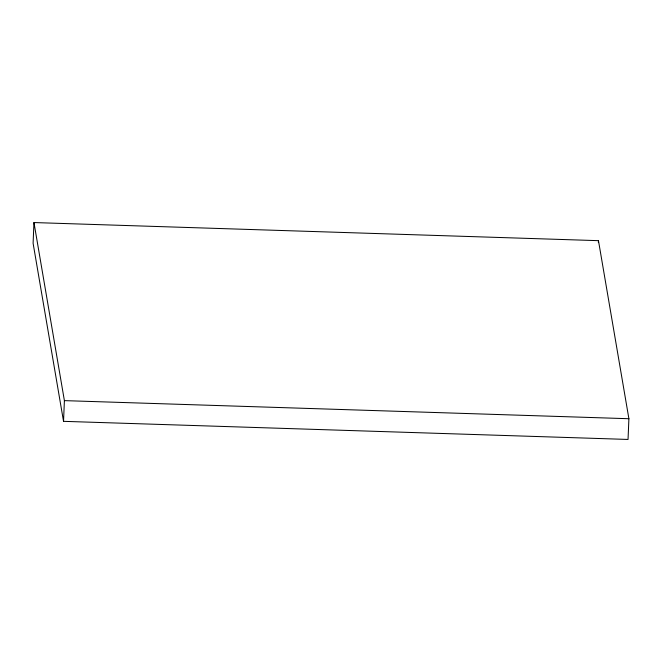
<?xml version="1.0" encoding="UTF-8"?>
<svg xmlns="http://www.w3.org/2000/svg" width="662" height="662" viewBox="0 0 662 662"><rect width="100%" height="100%" fill="white"/><g stroke="black" fill="none" stroke-linecap="round" stroke-linejoin="round"><path stroke-width="0.99" d="M33.961 222.556L33.1 243.277L63.535 421.338L628.039 439.444L628.9 418.723L598.465 240.662L33.961 222.556L64.396 400.626L63.535 421.338M598.382 242.631L598.465 240.662M64.396 400.626L628.9 418.723"/></g></svg>
